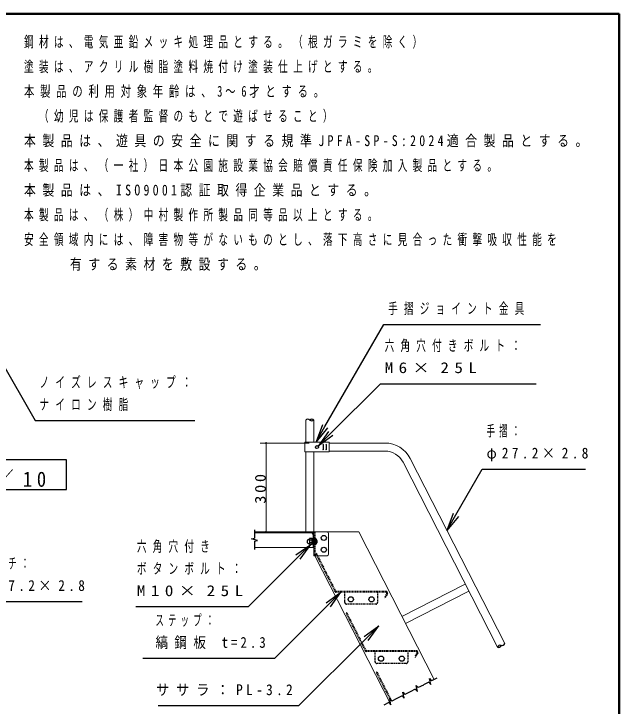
# Model space of a CAD drawing. Units: millimetres at full size; some dimension numbers follow another scale. Extents: x -11724 to 54, y -1854 to 8010.
# Drawn here: x -3060 to 0, y 4507 to 8010 of the extents above; entities that cross this region are included whole.
import ezdxf

# ---------------------------------------------------------------- set-up
doc = ezdxf.new("R2010")
doc.units = ezdxf.units.MM
doc.linetypes.add('USER4', pattern=[8, 5, -3])
for name, color, linetype, lineweight in [('A3図枠', 7, 'Continuous', 25), ('線', 2, 'Continuous', 25), ('補助', 2, 'Continuous', 13)]:
    doc.layers.add(name, color=color, linetype=linetype, lineweight=lineweight)
doc.styles.add('ＭＳ ゴシック', font='')
doc.styles.get('ＭＳ ゴシック').set_extended_font_data('MS Gothic')

# ---------------------------------------------------------------- blocks, each defined once
blk = doc.blocks.new('dimension_origin')
at = {"color": 0, "linetype": 'Continuous', "lineweight": -2}
blk.add_circle((0, 0), 1.25, dxfattribs=at)

msp = doc.modelspace()

# ---------------------------------------------------------------- linework, layer by layer
at = {"layer": 'A3図枠', "lineweight": 50}
for p, q in [((0, 8010), (-11550, 8010)), ((0, 0), (0, 8010))]:
    msp.add_line(p, q, dxfattribs=at)
at = {"layer": '線', "color": 7, "lineweight": 13}
for p, q in [((-1584.789, 5954.666), (-1584.789, 5842.166)), ((-1543.989, 5954.666), (-1543.989, 5842.166)), ((-1588.689, 5793.641), (-1588.689, 5842.166)), ((-1588.689, 5842.166), (-1466.289, 5842.166)), ((-1466.289, 5793.641), (-1466.289, 5842.166)), ((-1466.289, 5838.304), (-1183.639, 5838.304)), ((-1466.289, 5793.641), (-1588.689, 5793.641)), ((-1584.789, 5793.641), (-1584.789, 5388.304)), ((-1543.989, 5793.641), (-1543.989, 5388.304)), ((-1466.289, 5797.504), (-1183.639, 5797.504)), ((-1055.869, 5760.006), (-578.679, 4823.467)), ((-1092.222, 5741.483), (-615.032, 4804.944)), ((-1843.989, 5388.304), (-1543.989, 5388.304)), ((-1543.989, 5388.304), (-1543.989, 5377.354)), ((-1476.489, 5388.304), (-1543.989, 5388.304)), ((-1543.989, 5388.304), (-1543.989, 5268.304)), ((-1543.989, 5377.354), (-1543.989, 5309.854)), ((-1537.989, 5388.304), (-1316.306, 5388.304)), ((-1468.989, 5380.804), (-1468.989, 5275.804)), ((-1316.306, 5388.304), (-935.794, 4641.507)), ((-1843.989, 5309.854), (-1543.989, 5309.854)), ((-1543.989, 5268.304), (-1476.489, 5268.304)), ((-1537.989, 5268.304), (-1153.963, 4514.611)), ((-777.887, 5124.565), (-1098.649, 4961.129)), ((-759.364, 5088.212), (-1080.127, 4924.776))]:
    msp.add_line(p, q, dxfattribs=at)
at = {"layer": '線'}
for p, q in [((-1496.289, 5830.955), (-1497.414, 5832.904)), ((-1495.164, 5832.904), (-1496.289, 5830.955)), ((-1496.289, 5830.955), (-1496.289, 5804.852)), ((-1481.289, 5830.955), (-1482.414, 5832.904)), ((-1480.164, 5832.904), (-1481.289, 5830.955)), ((-1481.289, 5830.955), (-1481.289, 5804.852)), ((-1496.289, 5804.852), (-1497.414, 5802.904)), ((-1495.164, 5802.904), (-1496.289, 5804.852)), ((-1481.289, 5804.852), (-1482.414, 5802.904)), ((-1480.164, 5802.904), (-1481.289, 5804.852)), ((-1843.989, 5384.854), (-1554.939, 5384.854)), ((-1547.439, 5377.354), (-1547.439, 5309.854)), ((-1564.834, 5354.576), (-1566.189, 5352.229)), ((-1566.189, 5352.229), (-1566.189, 5327.479)), ((-1564.834, 5325.131), (-1566.189, 5327.479)), ((-1554.189, 5354.576), (-1564.834, 5354.576)), ((-1554.189, 5347.215), (-1564.834, 5347.215)), ((-1554.189, 5332.492), (-1564.834, 5332.492)), ((-1554.189, 5325.131), (-1564.834, 5325.131)), ((-1554.189, 5354.576), (-1554.189, 5325.131)), ((-1554.189, 5353.654), (-1554.189, 5326.054)), ((-1550.439, 5353.654), (-1554.189, 5353.654)), ((-1554.189, 5340.05), (-1550.439, 5341.055)), ((-1554.189, 5338.652), (-1550.439, 5339.657)), ((-1550.439, 5326.054), (-1554.189, 5326.054)), ((-1547.439, 5354.854), (-1550.439, 5354.854)), ((-1550.439, 5354.854), (-1550.439, 5324.854)), ((-1550.439, 5353.654), (-1550.439, 5326.054)), ((-1547.439, 5324.854), (-1550.439, 5324.854)), ((-1547.439, 5354.854), (-1547.439, 5324.854)), ((-1536.189, 5354.854), (-1539.189, 5354.854)), ((-1539.189, 5354.854), (-1539.189, 5324.854)), ((-1536.189, 5324.854), (-1539.189, 5324.854)), ((-1536.189, 5354.854), (-1536.189, 5324.854)), ((-1536.189, 5352.829), (-1534.689, 5352.829)), ((-1536.189, 5352.829), (-1536.189, 5326.879)), ((-1536.189, 5326.879), (-1534.689, 5326.879)), ((-1534.689, 5352.829), (-1534.689, 5326.879)), ((-1528.164, 5345.854), (-1528.164, 5333.854))]:
    msp.add_line(p, q, dxfattribs=at)
at = {"layer": '線', "color": 4, "linetype": 'USER4'}
for p, q in [((-1539.189, 5388.304), (-1539.189, 5268.304)), ((-1530.495, 5278.748), (-1533.504, 5277.215)), ((-1533.504, 5277.215), (-1436.377, 5086.593)), ((-1530.495, 5278.748), (-1433.385, 5088.16)), ((-1433.385, 5088.16), (-1432.697, 5086.808)), ((-1431.18, 5086.808), (-1432.697, 5086.808)), ((-1177.634, 5086.808), (-1431.18, 5086.808)), ((-1177.634, 5083.358), (-1431.098, 5083.358)), ((-1386.74, 5030.858), (-1386.74, 5083.358)), ((-1221.74, 5083.358), (-1221.74, 5030.858)), ((-1174.56, 5078.342), (-1185.361, 5057.143)), ((-1185.361, 5057.143), (-1182.287, 5055.577)), ((-1171.486, 5076.776), (-1182.287, 5055.577)), ((-1229.24, 5023.358), (-1379.24, 5023.358)), ((-1377.613, 4978.748), (-1380.622, 4977.215)), ((-1380.622, 4977.215), (-1283.495, 4786.593)), ((-1377.613, 4978.748), (-1280.503, 4788.16)), ((-1280.503, 4788.16), (-1279.815, 4786.808)), ((-1278.298, 4786.808), (-1279.815, 4786.808)), ((-1024.752, 4786.808), (-1278.298, 4786.808)), ((-1024.752, 4783.358), (-1278.216, 4783.358)), ((-1233.858, 4730.858), (-1233.858, 4783.358)), ((-1068.858, 4783.358), (-1068.858, 4730.858)), ((-1021.678, 4778.342), (-1032.479, 4757.143)), ((-1018.604, 4776.776), (-1029.405, 4755.577)), ((-1032.479, 4757.143), (-1029.405, 4755.577)), ((-1076.358, 4723.358), (-1226.358, 4723.358)), ((-1224.755, 4678.748), (-1227.764, 4677.215)), ((-1227.764, 4677.215), (-1159.464, 4543.169)), ((-1224.755, 4678.748), (-1150.734, 4533.473))]:
    msp.add_line(p, q, dxfattribs=at)
at = {"layer": '線'}
for centre, radius in [((-1527.789, 5817.904), 7.5), ((-1493.013, 5358.304), 12.975), ((-1493.013, 5298.304), 12.975), ((-1356.765, 5047.358), 12.975), ((-1251.765, 5047.358), 12.975), ((-1203.882, 4747.358), 12.975), ((-1098.882, 4747.358), 12.975)]:
    msp.add_circle(centre, radius, dxfattribs=at)
at = {"layer": '線', "color": 7, "lineweight": 13}
for centre, radius, start, end in [((-1183.639, 5694.904), 143.4, 27, 90), ((-1183.639, 5694.904), 102.6, 27, 90), ((-1554.939, 5377.354), 10.95, 0, 90), ((-1476.489, 5380.804), 7.5, 0, 90), ((-1476.489, 5275.804), 7.5, 270, 0)]:
    msp.add_arc(centre, radius, start, end, dxfattribs=at)
at = {"layer": '線'}
for centre, radius, start, end in [((-1554.939, 5377.354), 7.5, 0, 90), ((-1566.189, 5339.854), 11.25, 90, 270), ((-1545.52, 5339.854), 20.669, 159.136, 200.864), ((-1558.459, 5350.895), 7.361, 150.00001, 209.99999), ((-1558.459, 5328.812), 7.361, 150.00001, 209.99999), ((-1541.568, 5339.854), 14.686, 24.11411, 62.06758), ((-1541.568, 5339.854), 14.686, 297.93242, 335.88589)]:
    msp.add_arc(centre, radius, start, end, dxfattribs=at)
at = {"layer": '線', "color": 4, "linetype": 'USER4'}
for centre, radius, start, end in [((-1431.098, 5089.283), 5.925, 207, 270), ((-1431.18, 5089.283), 2.475, 207, 270), ((-1177.634, 5079.908), 6.9, 333, 90), ((-1177.634, 5079.908), 3.45, 333, 90), ((-1379.24, 5030.858), 7.5, 180, 270), ((-1229.24, 5030.858), 7.5, 270, 0), ((-1278.216, 4789.283), 5.925, 207, 270), ((-1278.298, 4789.283), 2.475, 207, 270), ((-1024.752, 4779.908), 6.9, 333, 90), ((-1024.752, 4779.908), 3.45, 333, 90), ((-1226.358, 4730.858), 7.5, 180, 270), ((-1076.358, 4730.858), 7.5, 270, 0)]:
    msp.add_arc(centre, radius, start, end, dxfattribs=at)
at = {"layer": '補助', "lineweight": 25}
for p, q in [((-1487.651, 5922.426), (-1189.809, 6438.304)), ((-1189.809, 6438.304), (-1159.809, 6438.304)), ((-1159.809, 6438.304), (-397.162, 6438.304)), ((-3134.112, 6267.898), (-2952.124, 5952.687)), ((-1458.846, 5886.846), (-1207.389, 6138.304)), ((-1207.389, 6138.304), (-1177.389, 6138.304)), ((-1177.389, 6138.304), (-419.581, 6138.304)), ((-2952.124, 5952.687), (-2922.124, 5952.687)), ((-2922.124, 5952.687), (-2145.555, 5952.687)), ((-1500.641, 5929.926), (-1532.651, 5844.484)), ((-1532.651, 5844.484), (-1487.651, 5922.426)), ((-1474.66, 5914.926), (-1532.651, 5844.484)), ((-1469.453, 5897.453), (-1522.486, 5823.207)), ((-1522.486, 5823.207), (-1458.846, 5886.846)), ((-1448.239, 5876.24), (-1522.486, 5823.207)), ((-825.673, 5474.481), (-691.819, 5706.324)), ((-691.819, 5706.324), (-661.819, 5706.324)), ((-661.819, 5706.324), (-169.955, 5706.324)), ((-838.664, 5481.981), (-870.673, 5396.539)), ((-870.673, 5396.539), (-825.673, 5474.481)), ((-812.683, 5466.981), (-870.673, 5396.539)), ((-1843.989, 5398.304), (-1843.989, 5357.117)), ((-1858.989, 5353.098), (-1843.989, 5357.117)), ((-1828.989, 5345.059), (-1858.989, 5353.098)), ((-1843.989, 5341.04), (-1828.989, 5345.059)), ((-1843.989, 5341.04), (-1843.989, 5299.854)), ((-1633.891, 5272.286), (-1559.511, 5325.131)), ((-1559.511, 5325.131), (-1623.312, 5261.653)), ((-1612.732, 5251.019), (-1559.511, 5325.131)), ((-1623.312, 5261.653), (-1876.389, 5009.854)), ((-1481.049, 5030.502), (-1406.677, 5083.358)), ((-1406.677, 5083.358), (-1470.468, 5019.871)), ((-1459.887, 5009.239), (-1406.677, 5083.358)), ((-3207.377, 5036.189), (-2715.513, 5036.189)), ((-1906.389, 5009.854), (-2443.64, 5009.854)), ((-1876.389, 5009.854), (-1906.389, 5009.854)), ((-1470.468, 5019.871), (-1743.193, 4748.442)), ((-1289.793, 4859.922), (-1215.442, 4912.808)), ((-1215.442, 4912.808), (-1279.207, 4849.295)), ((-1268.622, 4838.667), (-1215.442, 4912.808)), ((-1279.207, 4849.295), (-1621.076, 4508.774)), ((-1773.193, 4748.442), (-2407.618, 4748.442)), ((-1743.193, 4748.442), (-1773.193, 4748.442)), ((-962.96, 4627.666), (-989.21, 4614.29)), ((-962.96, 4627.666), (-952.569, 4616.125)), ((-959.026, 4646.505), (-948.635, 4634.964)), ((-952.569, 4616.125), (-959.026, 4646.505)), ((-922.385, 4648.34), (-948.635, 4634.964)), ((-1030.492, 4593.256), (-1056.743, 4579.881)), ((-1030.492, 4593.256), (-1020.101, 4581.716)), ((-1026.559, 4612.095), (-1016.168, 4600.555)), ((-1020.101, 4581.716), (-1026.559, 4612.095)), ((-989.917, 4613.93), (-1016.168, 4600.555)), ((-1097.318, 4559.207), (-1123.568, 4545.832)), ((-1097.318, 4559.207), (-1086.927, 4547.667)), ((-1093.384, 4578.046), (-1082.993, 4566.506)), ((-1086.927, 4547.667), (-1093.384, 4578.046)), ((-1056.743, 4579.881), (-1082.993, 4566.506)), ((-1164.143, 4525.158), (-1190.394, 4511.782)), ((-1164.143, 4525.158), (-1153.752, 4513.617)), ((-1160.21, 4543.997), (-1149.819, 4532.457)), ((-1153.752, 4513.617), (-1160.21, 4543.997)), ((-1123.568, 4545.832), (-1149.819, 4532.457)), ((-1651.076, 4508.774), (-2329.986, 4508.774)), ((-1621.076, 4508.774), (-1651.076, 4508.774))]:
    msp.add_line(p, q, dxfattribs=at)
at = {"layer": '補助'}
for p, q in [((-1566.489, 5838.304), (-1814.789, 5838.304)), ((-1784.789, 5388.304), (-1784.789, 5838.304)), ((-1644.789, 5388.304), (-1814.789, 5388.304))]:
    msp.add_line(p, q, dxfattribs=at)
at = {"layer": '補助', "lineweight": 25}
msp.add_lwpolyline([(-4794.28, 5752.687), (-4794.28, 5602.687), (-2794.28, 5602.687), (-2794.28, 5752.687)], close=True, dxfattribs=at)
for centre, start, end in [((-1574.589, 5943.847), 46.68802, 133.31198), ((-1554.189, 5943.847), 46.68802, 133.31198), ((-1554.189, 5965.485), 226.68802, 313.31198), ((-601.032, 4799.935), 73.68802, 160.31198), ((-610.855, 4819.215), 253.68802, 340.31198), ((-592.679, 4828.476), 253.68802, 340.31198)]:
    msp.add_arc(centre, 14.869, start, end, dxfattribs=at)

# ---------------------------------------------------------------- block references
at = {"layer": '補助', "xscale": 2, "yscale": 2}
for p, rotation in [((-1784.789, 5838.304), 270), ((-1784.789, 5388.304), 90)]:
    msp.add_blockref('dimension_origin', p, dxfattribs=dict(at, rotation=rotation))

# ---------------------------------------------------------------- texts
at = {"layer": '補助', "style": 'ＭＳ ゴシック'}
for s, insert, char_height, attachment_point in [('\\T1.55;\\W0.65;鋼材は、電気亜鉛メッキ処理品とする。（根ガラミを除く）', (-3008.901, 7895.906), 54.99, 1), ('\\T1.55;\\W0.65;塗装は、アクリル樹脂塗料焼付け塗装仕上げとする。', (-3008.901, 7770.906), 54.99, 1), ('\\T1.55;\\W0.7;本製品の利用対象年齢は、3～6才とする。', (-3008.901, 7645.906), 54.99, 1), ('\\T1.55;\\W0.65;\u3000（幼児は保護者監督のもとで遊ばせること）', (-3008.901, 7520.906), 54.99, 1), ('\\T1.55;\\W0.8;本製品は、遊具の安全に関する規準JPFA-SP-S:2024適合製品とする。', (-3008.901, 7395.906), 54.99, 1), ('\\T1.55;\\W0.65;本製品は、（一社）日本公園施設業協会賠償責任保険加入製品とする。', (-3008.901, 7270.906), 54.99, 1), ('\\T1.55;\\W0.8;本製品は、ISO9001認証取得企業品とする。', (-3008.901, 7145.906), 54.99, 1), ('\\T1.55;\\W0.65;本製品は、（株）中村製作所製品同等品以上とする。', (-3008.901, 7020.906), 54.99, 1), ('\\T1.55;\\W0.65;安全領域内には、障害物等がないものとし、落下高さに見合った衝撃吸収性能を', (-3008.901, 6895.906), 54.99, 1), ('\\T1.55;\\W0.8;\\~\\~\\~\\~\\~有する素材を敷設する。', (-3008.901, 6770.906), 54.99, 1), ('\\T1.64;\\W0.65;手摺ジョイント金具', (-1168.059, 6547.054), 54.99, 1), ('\\T1.64;\\W0.65;六角穴付きボルト：', (-1185.639, 6359.554), 54.99, 1), ('\\T1.64;\\W1.15;M6×25L', (-1185.639, 6247.054), 54.99, 1), ('\\T1.64;\\W0.65;ノイズレスキャップ：', (-2930.374, 6173.937), 54.99, 1), ('\\T1.64;\\W0.65;ナイロン樹脂', (-2930.374, 6061.437), 54.99, 1), ('\\T1.5;\\W0.55;手摺：', (-670.069, 5927.574), 54.99, 1), ('\\T1.5;\\W0.9;φ27.2×2.8', (-670.069, 5815.074), 54.99, 1), ('\\T1.5;\\W0.9;スベリ面断面詳細図\\~S=1／10', (-3794.28, 5607.687), 76.98, 8), ('\\T1.64;\\W0.65;六角穴付き', (-2438.139, 5343.604), 54.99, 1), ('\\T1.5;\\W0.55;アーチ：', (-3215.627, 5257.439), 54.99, 1), ('\\T1.64;\\W0.65;ボタンボルト：', (-2438.139, 5231.104), 54.99, 1), ('\\T1.5;\\W0.9;φ27.2×2.8', (-3215.627, 5144.939), 54.99, 1), ('\\T1.64;\\W1.15;M10×25L', (-2438.139, 5118.604), 54.99, 1), ('\\T1.5;\\W0.55;ステップ：', (-2344.157, 4969.692), 54.99, 1), ('\\T1.5;\\W0.85;縞鋼板\\~t=2.3', (-2344.157, 4857.192), 54.99, 1), ('\\T1.5;\\W0.9;ササラ：PL-3.2', (-2341.612, 4617.524), 54.99, 1)]:
    msp.add_mtext(s, dxfattribs=dict(at, insert=insert, char_height=char_height, attachment_point=attachment_point))
at = {"layer": '補助', "insert": (-1785.789, 5613.304), "char_height": 54.99, "attachment_point": 8, "rotation": 90, "style": 'ＭＳ ゴシック'}
msp.add_mtext('\\T1.33;\\W1.1;300', dxfattribs=at)

doc.saveas('drawing.dxf')
